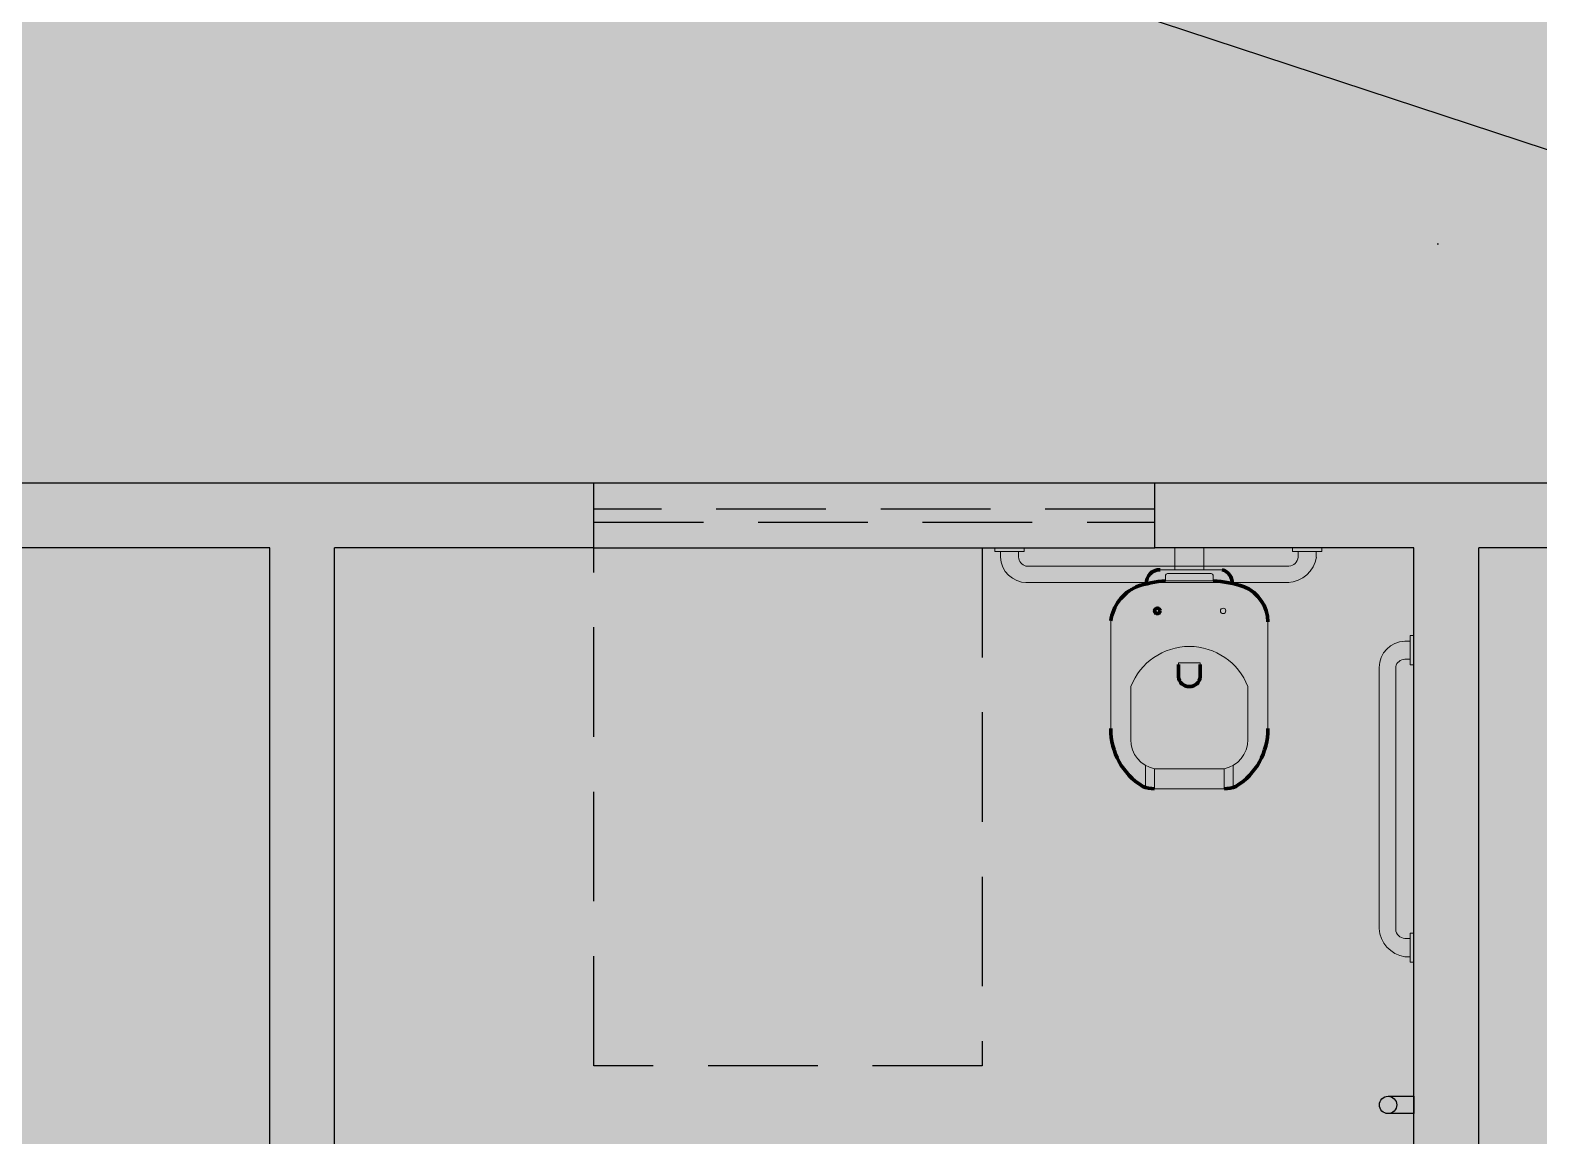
# Model space of a CAD drawing. Header units: centimetres. Extents: x 0 to 1084401, y -139216 to 99734.
# Drawn here: x 854449.7 to 854799.1, y -24121.8 to -23865.6 of the extents above; entities that cross this region are included whole.
import ezdxf

# ---------------------------------------------------------------- set-up
doc = ezdxf.new("R2010")
doc.units = ezdxf.units.CM
doc.header["$LTSCALE"] = 4
doc.linetypes.add('DASHED2', pattern=[9.525, 6.35, -3.175])
for name, color, linetype in [('0.1', 1, 'Continuous'), ('0.2', 2, 'Continuous'), ('0.4', 4, 'Continuous'), ('0.6', 6, 'Continuous'), ('PDF1_PH - Metal', 253, 'Continuous'), ('PROJEÇÕES', 1, 'DASHED2')]:
    doc.layers.add(name, color=color, linetype=linetype)
doc.layers.add('PDF1_PH - Alv Construir', color=6, linetype='Continuous', lineweight=40)

# ---------------------------------------------------------------- blocks, each defined once
blk = doc.blocks.new('Barra 3')
at = {"layer": 'PDF1_PH - Metal', "lineweight": 9}
for points in [[(19245.14, 25719.84), (19252, 25719.84), (19252, 25718.98), (19245.14, 25718.98)], [(19315, 25719.84), (19321.85, 25719.84), (19321.85, 25718.98), (19315, 25718.98)]]:
    blk.add_lwpolyline(points, close=True, dxfattribs=at)
for points in [[(19246.43, 25717.69), (19246.43, 25718.98)], [(19250.71, 25717.69), (19250.71, 25718.98)], [(19316.28, 25717.69), (19316.28, 25718.98)], [(19320.57, 25717.69), (19320.57, 25718.98)], [(19252.86, 25715.55), (19314.57, 25715.55)], [(19252.86, 25711.69), (19314.57, 25711.69)]]:
    blk.add_lwpolyline(points, dxfattribs=at)
for centre, radius, start, end in [((19253.42, 25718.76), 7.08, 188.6936, 267.1299), ((19253.01, 25717.84), 2.3, 183.7735, 266.2236), ((19314.35, 25717.92), 6.22, 270.0361, 357.9477), ((19314, 25717.77), 2.29, 284.5016, 358.1815)]:
    blk.add_arc(centre, radius, start, end, dxfattribs=at)
blk = doc.blocks.new('bacia sanit')
at = {"layer": 'PDF1_PH - Metal', "lineweight": 9}
for points in [[(16873.71, 24771.42), (16899, 24771.42)], [(16889.14, 24766.71), (16889.57, 24766.71), (16890, 24766.71), (16890.43, 24766.71), (16890.85, 24766.71), (16899.43, 24766.71), (16899.85, 24766.71), (16900.28, 24766.71), (16900.71, 24766.71), (16901.14, 24766.71), (16901.57, 24766.71)], [(16912.79, 24763.28), (16907.67, 24763.28)], [(16861.71, 24745.85), (16861.71, 24746.14), (16861.71, 24759.85), (16861.71, 24760.71)], [(16862.57, 24758.14), (16862.57, 24757.71), (16862.57, 24757.28), (16862.57, 24748.71), (16862.57, 24748.28), (16862.57, 24747.85)], [(16863, 24747.42), (16863, 24747.42), (16863.43, 24747.42), (16863.85, 24747.42), (16864.28, 24747.42), (16864.28, 24753), (16864.28, 24758.57), (16863.85, 24758.57), (16863.43, 24758.57), (16863, 24758.57)], [(16908.43, 24761.14), (16912.71, 24761.14), (16913.14, 24761.14)], [(16908.43, 24761.14), (16908.43, 24760.71), (16908.43, 24760.28), (16908.43, 24759.85), (16908.43, 24759.42), (16908.43, 24758.99), (16908.43, 24758.57), (16908.43, 24758.14), (16908.43, 24757.71), (16908.43, 24757.28), (16908.43, 24756.85), (16908.43, 24756.42)], [(16913.14, 24761.14), (16913.14, 24760.71), (16913.14, 24760.28), (16913.14, 24759.85), (16913.14, 24759.42), (16913.14, 24758.99), (16913.14, 24758.57), (16913.14, 24758.14), (16913.14, 24757.71), (16913.14, 24757.28), (16913.14, 24756.85), (16913.14, 24756.42), (16913.14, 24756), (16913.14, 24755.57), (16913.14, 24755.14), (16913.14, 24754.71), (16913.14, 24754.28), (16913.14, 24753.85), (16913.14, 24753.42), (16913.14, 24753), (16913.14, 24752.57), (16913.14, 24752.14), (16913.14, 24751.71), (16913.14, 24751.28), (16913.14, 24750.85), (16913.14, 24750.42), (16913.14, 24750), (16913.14, 24749.57), (16913.14, 24749.14), (16913.14, 24748.71), (16913.14, 24748.28), (16913.14, 24747.85), (16913.14, 24747.42), (16913.14, 24747), (16913.14, 24746.57), (16913.14, 24746.14), (16913.14, 24745.71), (16913.14, 24745.28), (16913.14, 24744.85)], [(16861.71, 24756.42), (16856.57, 24756.42)], [(16884.43, 24750.42), (16884, 24750.42), (16883.57, 24750.42), (16883.57, 24750.85), (16883.57, 24751.28), (16883.57, 24751.71), (16883.57, 24752.14), (16883.57, 24752.57), (16883.57, 24753), (16883.57, 24753.42), (16883.57, 24753.85), (16883.57, 24754.28), (16883.57, 24754.71), (16883.57, 24755.14), (16883.57, 24755.57), (16884, 24755.57), (16884, 24755.57)], [(16908.43, 24756.42), (16908.43, 24756), (16908.43, 24755.57), (16908.43, 24755.14), (16908.43, 24754.71), (16908.43, 24754.28), (16908.43, 24753.85), (16908.43, 24753.42), (16908.43, 24753), (16908.43, 24752.57), (16908.43, 24752.14), (16908.43, 24751.71), (16908.43, 24751.28), (16908.43, 24750.85), (16908.43, 24750)], [(16861.71, 24749.57), (16856.57, 24749.57)], [(16908.43, 24750), (16908.43, 24749.57), (16908.43, 24749.14), (16908.43, 24748.71), (16908.43, 24748.28), (16908.43, 24747.85), (16908.43, 24747.42), (16908.43, 24747), (16908.43, 24746.57), (16908.43, 24746.14), (16908.43, 24745.71), (16908.43, 24745.28), (16908.43, 24744.85)], [(16908.43, 24744.85), (16912.71, 24744.85), (16913.14, 24744.85)], [(16908.43, 24744.85), (16912.71, 24744.85), (16913.14, 24744.85)], [(16912.79, 24742.71), (16907.61, 24742.71)], [(16901.57, 24739.28), (16901.14, 24739.28), (16900.71, 24739.28), (16900.28, 24739.28), (16899.43, 24739.28), (16890.85, 24739.28), (16890.43, 24739.28), (16890, 24739.28), (16889.57, 24739.28), (16889.14, 24739.28)], [(16899, 24734.57), (16873.71, 24734.57)]]:
    blk.add_lwpolyline(points, dxfattribs=at)
at = {"layer": 'PDF1_PH - Metal', "lineweight": 211}
for points in [[(16913.14, 24761.14, 0.086524), (16912.56, 24763.93, 0.264906), (16899, 24771.42)], [(16913.14, 24744.85, -0.086524), (16912.56, 24742.06, -0.264906), (16899, 24734.57)]]:
    blk.add_lwpolyline(points, format="xyb", dxfattribs=at)
blk.add_lwpolyline([(16889.14, 24753), (16889.14, 24753), (16889.14, 24753)], dxfattribs=at)
at = {"layer": 'PDF1_PH - Metal', "lineweight": 9}
blk.add_circle((16871.35, 24760.92), 0.643, dxfattribs=at)
at = {"layer": 'PDF1_PH - Metal', "lineweight": 211}
blk.add_circle((16871.35, 24745.5), 0.643, dxfattribs=at)
for centre, radius, start, end in [((16873.98, 24762.47), 8.95, 90.3217, 157.8056), ((16890.78, 24757.22), 26.53, 161.0139, 177.0973), ((16864.8, 24759.86), 3.2, 88.1661, 164.6032), ((16885.38, 26015.07), 1259.51, 269.93472, 270.06528), ((16886.55, 24753), 2.59, 275.8679, 84.1321), ((16885.38, 23700.83), 1049.59, 89.92167, 90.07833), ((16864.77, 24745.99), 3.06, 177.2926, 274.2593), ((16892.2, 24749.58), 28, 184.427, 198.8013), ((16875.2, 24744.92), 10.46, 204.627, 261.8049)]:
    blk.add_arc(centre, radius, start, end, dxfattribs=at)
at = {"layer": 'PDF1_PH - Metal', "lineweight": 9}
for centre, radius, start, end in [((16894.4, 24753), 14.69, 110.9822, 249.0178), ((16901.65, 24759.8), 6.91, 11.172, 90.6439), ((16863, 24758.14), 0.429, 90, 180), ((16863, 24747.85), 0.429, 180, 270), ((16901.65, 24746.19), 6.91, 269.3561, 348.828)]:
    blk.add_arc(centre, radius, start, end, dxfattribs=at)

msp = doc.modelspace()

# ---------------------------------------------------------------- hatches: boundary and pattern name
at = {"layer": '0.2', "true_color": 0x000000}
h = msp.add_hatch(color=18, dxfattribs=at)
h.dxf.hatch_style = 1
h.paths.add_polyline_path([(856255.217, -24830.58), (856240.217, -24830.58), (856240.217, -24885.58), (855880.217, -24885.58), (855880.217, -24685.58), (855890.217, -24685.58), (855890.217, -24670.58), (855880.217, -24670.58), (855880.217, -24510.58), (855855.217, -24510.58), (855855.217, -24525.58), (855865.217, -24525.58), (855865.217, -24885.58), (855730.217, -24885.58), (855730.217, -24900.58), (855880.217, -24900.58), (856255.217, -24900.58)])
h.paths.add_polyline_path([(855550.217, -24885.58), (855495.217, -24885.58), (855415.217, -24885.58), (855415.217, -24655.58), (855400.217, -24655.58), (855400.217, -24885.58), (855345.217, -24885.58), (855345.217, -24900.58), (855415.217, -24900.58), (855550.217, -24900.58)], flags=17)
h.paths.add_polyline_path([(855735.217, -24510.58), (855425.217, -24510.58), (855185.217, -24510.58), (855175.217, -24510.58), (855175.217, -24525.58), (855185.217, -24525.58), (855185.217, -24885.58), (855050.217, -24885.58), (855050.217, -24900.58), (855200.217, -24900.58), (855255.217, -24900.58), (855255.217, -24885.58), (855200.217, -24885.58), (855200.217, -24525.58), (855400.217, -24525.58), (855400.217, -24535.58), (855415.217, -24535.58), (855415.217, -24525.58), (855425.217, -24525.58), (855735.217, -24525.58)])
h.paths.add_polyline_path([(854870.217, -24885.58), (854815.217, -24885.58), (854735.217, -24885.58), (854735.217, -24655.58), (854720.217, -24655.58), (854720.217, -24885.58), (854665.217, -24885.58), (854665.217, -24900.58), (854735.217, -24900.58), (854870.217, -24900.58)], flags=17)
h.paths.add_polyline_path([(855055.217, -24510.58), (854745.217, -24510.58), (854505.217, -24510.58), (854495.217, -24510.58), (854495.217, -24525.58), (854505.217, -24525.58), (854505.217, -24885.58), (854370.217, -24885.58), (854370.217, -24900.58), (854520.217, -24900.58), (854575.217, -24900.58), (854575.217, -24885.58), (854520.217, -24885.58), (854520.217, -24525.58), (854720.217, -24525.58), (854720.217, -24535.58), (854735.217, -24535.58), (854735.217, -24525.58), (854745.217, -24525.58), (855055.217, -24525.58)])
h.paths.add_polyline_path([(854190.217, -24885.58), (854135.217, -24885.58), (854055.217, -24885.58), (854055.217, -24655.58), (854040.217, -24655.58), (854040.217, -24885.58), (853985.217, -24885.58), (853985.217, -24900.58), (854055.217, -24900.58), (854190.217, -24900.58)], flags=17)
h.paths.add_polyline_path([(853840.217, -24525.58), (854040.217, -24525.58), (854040.217, -24535.58), (854055.217, -24535.58), (854055.217, -24525.58), (854065.217, -24525.58), (854375.217, -24525.58), (854375.217, -24510.58), (854065.217, -24510.58), (853825.217, -24510.58), (853815.217, -24510.58), (853815.217, -24525.58), (853825.217, -24525.58), (853825.217, -24885.58), (853690.217, -24885.58), (853690.217, -24900.58), (853840.217, -24900.58), (853895.217, -24900.58), (853895.217, -24885.58), (853840.217, -24885.58)])
h.paths.add_polyline_path([(853510.217, -24885.58), (853455.217, -24885.58), (853375.217, -24885.58), (853375.217, -24655.58), (853360.217, -24655.58), (853360.217, -24885.58), (853305.217, -24885.58), (853305.217, -24900.58), (853375.217, -24900.58), (853510.217, -24900.58)], flags=17)
h.paths.add_polyline_path([(853215.217, -24885.58), (853160.217, -24885.58), (853160.217, -24525.58), (853360.217, -24525.58), (853360.217, -24535.58), (853375.217, -24535.58), (853375.217, -24525.58), (853385.217, -24525.58), (853695.217, -24525.58), (853695.217, -24510.58), (853385.217, -24510.58), (853160.217, -24510.58), (853160.217, -24503.08), (853145.217, -24503.08), (853145.217, -24900.58), (853215.217, -24900.58)])
h.paths.add_polyline_path([(853160.217, -23985.58), (853215.217, -23985.58), (853215.217, -23970.58), (853145.217, -23970.58), (853145.217, -24383.08), (853152.717, -24383.08), (853160.217, -24383.08), (853160.217, -24360.58), (853385.217, -24360.58), (853695.217, -24360.58), (853695.217, -24345.58), (853385.217, -24345.58), (853375.217, -24345.58), (853375.217, -24335.58), (853360.217, -24335.58), (853360.217, -24345.58), (853160.217, -24345.58)])
h.paths.add_polyline_path([(853375.217, -23985.58), (853510.217, -23985.58), (853510.217, -23970.58), (853360.217, -23970.58), (853305.217, -23970.58), (853305.217, -23985.58), (853360.217, -23985.58), (853360.217, -24215.58), (853375.217, -24215.58)], flags=17)
h.paths.add_polyline_path([(853840.217, -23985.58), (853895.217, -23985.58), (853895.217, -23970.58), (853825.217, -23970.58), (853690.217, -23970.58), (853690.217, -23985.58), (853825.217, -23985.58), (853825.217, -24345.58), (853815.217, -24345.58), (853815.217, -24360.58), (853840.217, -24360.58), (854065.217, -24360.58), (854375.217, -24360.58), (854375.217, -24345.58), (854065.217, -24345.58), (854055.217, -24345.58), (854055.217, -24335.58), (854040.217, -24335.58), (854040.217, -24345.58), (853840.217, -24345.58)])
h.paths.add_polyline_path([(854055.217, -23985.58), (854190.217, -23985.58), (854190.217, -23970.58), (854040.217, -23970.58), (853985.217, -23970.58), (853985.217, -23985.58), (854040.217, -23985.58), (854040.217, -24215.58), (854055.217, -24215.58)], flags=17)
h.paths.add_polyline_path([(854580.217, -23970.58), (854505.217, -23970.58), (854370.217, -23970.58), (854370.217, -23985.58), (854505.217, -23985.58), (854505.217, -24345.58), (854495.217, -24345.58), (854495.217, -24360.58), (854520.217, -24360.58), (854520.217, -24200.58), (854530.217, -24200.58), (854530.217, -24185.58), (854520.217, -24185.58), (854520.217, -23985.58), (854580.217, -23985.58)])
h.paths.add_polyline_path([(854795.217, -24185.58), (854785.217, -24185.58), (854785.217, -23985.58), (854845.217, -23985.58), (854845.217, -23970.58), (854770.217, -23970.58), (854710.217, -23970.58), (854710.217, -23985.58), (854770.217, -23985.58), (854770.217, -24185.58), (854630.217, -24185.58), (854630.217, -24200.58), (854785.217, -24200.58), (854795.217, -24200.58)])
h.paths.add_polyline_path([(855050.217, -23970.58), (855050.217, -23952.54), (855035.217, -23952.54), (855035.217, -23970.58), (854975.217, -23970.58), (854975.217, -23985.58), (855035.217, -23985.58), (855035.217, -24185.58), (855025.217, -24185.58), (854895.217, -24185.58), (854895.217, -24200.58), (855025.217, -24200.58), (855050.217, -24200.58)])
at = {"layer": '0.4', "true_color": 0xf8f3ec}
h = msp.add_hatch(color=7, dxfattribs=at)
h.dxf.hatch_style = 1
h.paths.add_polyline_path([(861342.461, -28259.322), (861342.461, -19037.773), (839953.654, -19037.773), (839953.654, -28259.322)])
at = {"layer": '0.6'}
h = msp.add_hatch(dxfattribs=at)
h.set_pattern_fill('AR-SAND', color=4, scale=8)
h.set_pattern_definition([(37.5, (164770.37, -70446.88), (-12.80025, 391.53059), [0, -308.864, 0, -345.44, 0, -330.2]), (7.5, (164770.37, -70446.9), (359.61863, 573.4601), [0, -166.624, 0, -278.384, 0, -106.68]), (327.5, (164520.44, -70446.9), (632.7939, 1.14975), [0, -101.6, 0, -365.76, 0, -477.52]), (317.5, (164520.44, -70446.9), (610.84516, 178.34346), [0, -50.8, 0, -239.776, 0, -274.32])])
h.paths.add_polyline_path([(847029.494, -24402.358), (847029.494, -24552.358), (847028.978, -25067.341), (848085.208, -25064.454), (848085.208, -24749.454), (848085.208, -23226.036), (845793.984, -23226.036), (845793.984, -22236.115), (850028.984, -22236.115), (850028.984, -22626.115), (851423.217, -22626.115), (851423.217, -22264.58), (856255.217, -22264.58), (856255.217, -24502.383), (856528.555, -24502.383), (857366.485, -22086.115), (844366.045, -22086.115), (843984.159, -25075.665), (844426.292, -25074.456), (844424.91, -24568.972), (844424.91, -23258.972), (845409.91, -23258.972), (845409.91, -23588.972), (846464.91, -23588.972), (846464.91, -24402.358)])
h.paths.add_polyline_path([(855035.217, -23970.58), (855035.217, -23194.58), (852888.217, -23194.58), (852888.217, -22896.112), (852683.217, -22896.112), (852683.217, -23970.58)], flags=17)
h.paths.add_polyline_path([(851453.217, -23970.58), (851453.217, -22896.112), (850028.984, -22896.112), (850028.984, -23226.036), (848841.984, -23226.036), (848841.984, -23441.036), (848841.984, -23970.58)], flags=17)
h.paths.add_polyline_path([(846909.224, -23971.908), (847585.676, -23971.908), (847585.676, -23848.647), (846909.224, -23848.647)], flags=16)
h.paths.add_polyline_path([(848083.928, -23837.523), (848083.928, -23540.829), (848031.102, -23540.829), (848031.102, -23837.523)], flags=16)
h.paths.add_polyline_path([(853624.88, -23681.776), (854301.331, -23681.776), (854301.331, -23558.515), (853624.88, -23558.515)], flags=16)
h.paths.add_polyline_path([(849927.414, -23613.229), (850603.865, -23613.229), (850603.865, -23489.967), (849927.414, -23489.967)], flags=16)
h.paths.add_polyline_path([(848903.7, -23837.523), (848903.7, -23540.829), (848850.873, -23540.829), (848850.873, -23837.523)], flags=16)

# ---------------------------------------------------------------- linework, layer by layer
at = {"layer": '0.1', "linetype": 'DASHED2'}
for p, q in [((854710.217, -23976.58), (854580.217, -23976.58)), ((854580.217, -23979.58), (854710.217, -23979.58))]:
    msp.add_line(p, q, dxfattribs=at)
at = {"layer": '0.4'}
msp.add_line((855035.217, -23970.58), (852683.217, -23194.58), dxfattribs=at)
at = {"layer": '0.6'}
for p, q in [((854580.217, -23970.58), (854520.217, -23970.58)), ((854580.217, -23985.58), (854580.217, -23970.58)), ((854710.217, -23970.58), (854580.217, -23970.58)), ((854845.217, -23970.58), (854710.217, -23970.58)), ((854710.217, -23985.58), (854710.217, -23970.58)), ((854580.217, -23985.58), (854710.217, -23985.58))]:
    msp.add_line(p, q, dxfattribs=at)
for points in [[(854520.217, -23970.58), (854370.217, -23970.58)], [(854580.217, -23970.58), (854505.217, -23970.58)], [(854785.217, -23970.58), (854785.217, -23970.58), (854710.217, -23970.58)], [(854845.217, -23970.58), (854770.217, -23970.58)], [(854495.217, -24345.58), (854505.217, -24345.58), (854505.217, -23985.58), (854370.217, -23985.58)], [(854520.217, -24185.58), (854520.217, -23985.58)], [(854580.217, -23985.58), (854520.217, -23985.58)], [(854630.217, -24185.58), (854770.217, -24185.58), (854770.217, -23985.58), (854710.217, -23985.58)], [(854785.217, -24185.58), (854785.217, -23985.58)], [(854845.217, -23985.58), (854785.217, -23985.58)]]:
    msp.add_lwpolyline(points, dxfattribs=at)
at = {"layer": 'PDF1_PH - Metal'}
msp.add_lwpolyline([(854764.218, -24112.665), (854770.217, -24112.665), (854770.217, -24116.665), (854764.218, -24116.665)], dxfattribs=at)
msp.add_circle((854764.218, -24114.665), 2, dxfattribs=at)
at = {"layer": 'PROJEÇÕES', "color": 250}
msp.add_lwpolyline([(854670.217, -23985.58), (854670.217, -24105.58), (854580.217, -24105.58), (854580.217, -23985.58)], close=True, dxfattribs=at)

# ---------------------------------------------------------------- block references
at = {"layer": 'PDF1_PH - Alv Construir', "xscale": -0.9870452279999999, "yscale": 0.9870452279999999, "zscale": 0.9870452279999999}
msp.add_blockref('Barra 3', (873744.697, -49372.22, 77800), dxfattribs=at)
at = {"layer": 'PDF1_PH - Alv Construir', "yscale": 0.9870452279999995, "zscale": 0.9870452279999995, "rotation": 270}
for name, p, xscale in [('bacia sanit', (830285.861, -7347.384), 0.9870452279999995), ('Barra 3', (829383.576, -43077.429), -0.9870452279999995)]:
    msp.add_blockref(name, p, dxfattribs=dict(at, xscale=xscale))

doc.saveas('drawing.dxf')
